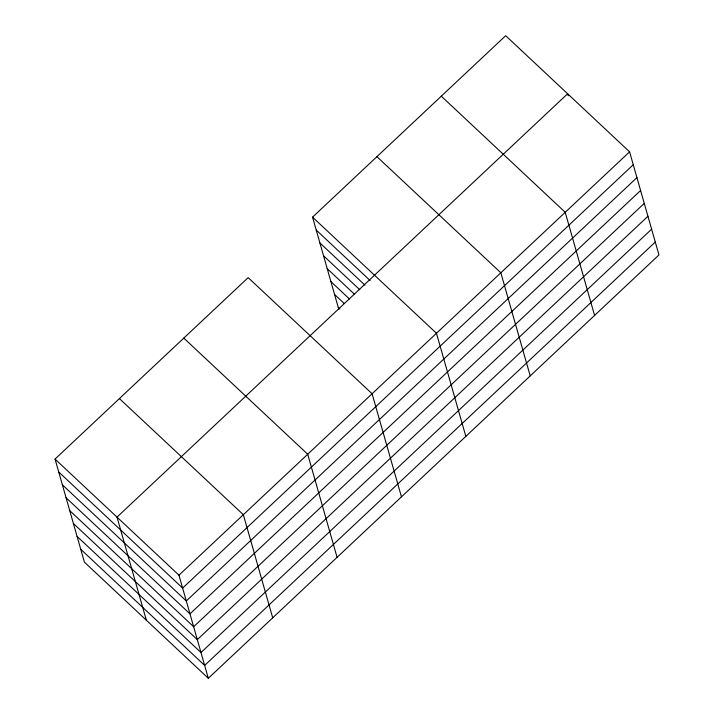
<?xml version="1.0" encoding="UTF-8"?>
<svg xmlns="http://www.w3.org/2000/svg" width="714" height="714" viewBox="0 0 714 714"><rect width="100%" height="100%" fill="white"/><g stroke="black" fill="none" stroke-linecap="round" stroke-linejoin="round"><path stroke-width="1.07" d="M338.802 309.341L312.545 217.145L505.673 35.7L629.587 151.832L658.96 254.934L208.327 678.3L84.413 562.168L55.04 459.066L248.169 277.621L372.092 393.753L401.455 496.855M208.327 678.3L178.964 575.198L629.587 151.832M633.264 164.72L182.632 588.086L58.709 471.954M636.933 177.607L186.3 600.974L62.377 484.842M640.61 190.495L189.978 613.861L66.054 497.729M644.278 203.383L193.646 626.749L69.722 510.617M647.946 216.271L197.314 639.637L73.39 523.505M651.623 229.158L200.991 652.525L77.067 536.392M655.291 242.046L204.659 665.412L80.736 549.28M441.297 96.185L565.22 212.308L594.583 315.418M376.921 156.661L500.844 272.793L530.207 375.894M312.545 217.145L436.468 333.277L465.831 436.379M316.213 230.033L370.129 280.557M319.881 242.921L364.943 285.145M323.558 255.808L359.767 289.741M327.226 268.696L354.59 294.338M330.894 281.584L349.405 298.925M334.571 294.471L344.228 303.521M338.24 307.359L339.846 308.867M183.793 338.106L307.716 454.238L337.079 557.339M119.416 398.582L243.34 514.714L272.703 617.815M55.04 459.066L178.964 575.198M568.192 95.747L567.63 93.766L116.998 517.132L146.37 620.234"/></g></svg>
